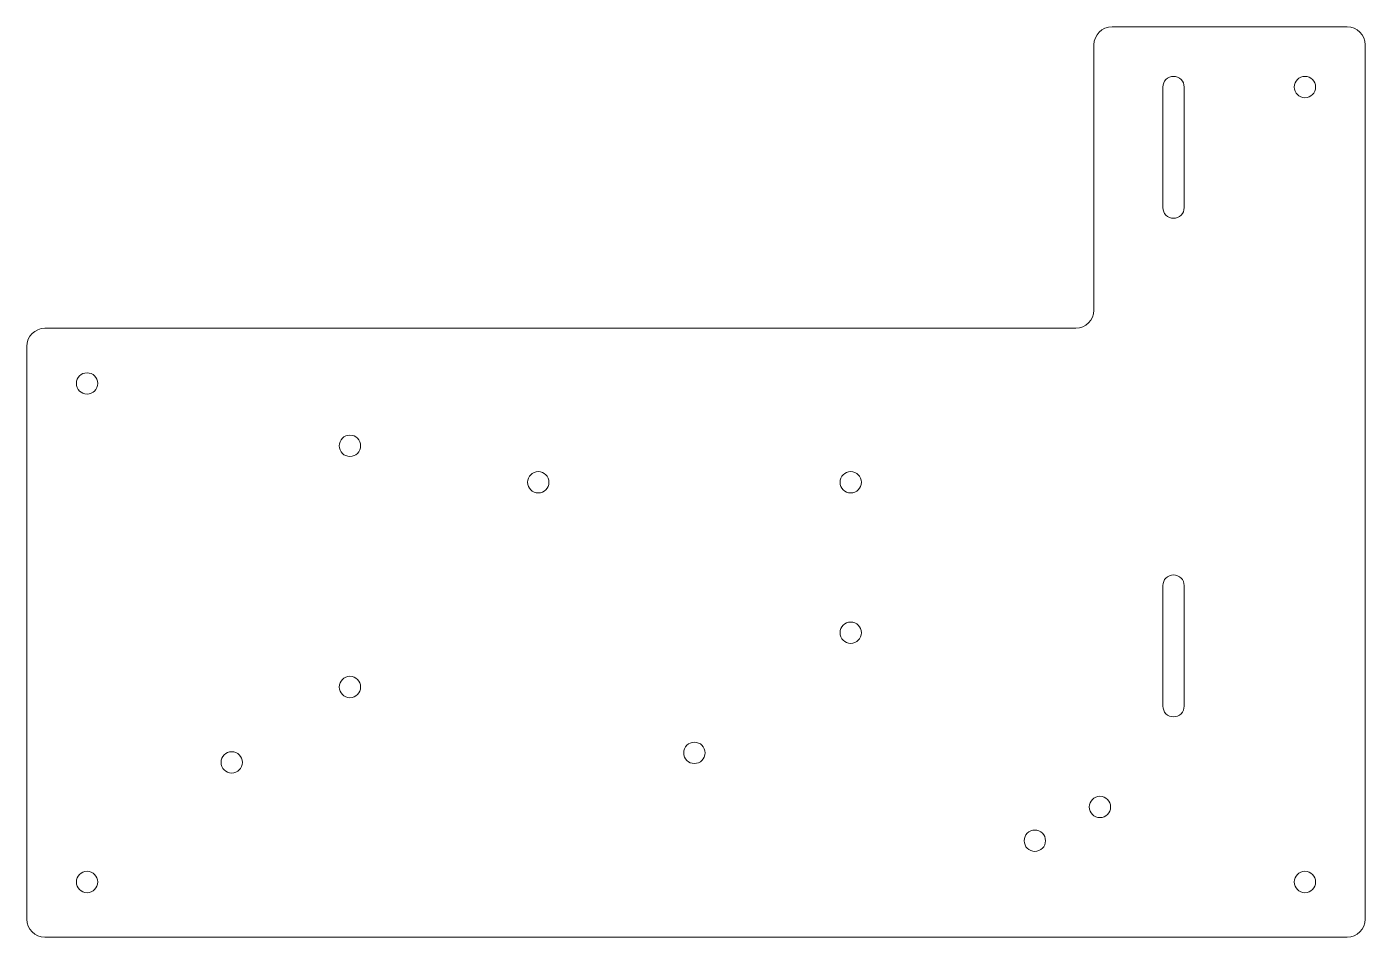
# Model space of a CAD drawing. Header units: inches. Extents: x 0 to 11.1, y 0 to 7.6.
import ezdxf

# ---------------------------------------------------------------- set-up
doc = ezdxf.new("R2010")
doc.units = ezdxf.units.IN
doc.header["$MEASUREMENT"] = 0

msp = doc.modelspace()

# ---------------------------------------------------------------- linework, layer by layer
at = {"color": 7, "linetype": 'Continuous', "lineweight": 15}
for p, q in [((10.95, 7.55), (9, 7.55)), ((8.85, 7.4), (8.85, 5.2)), ((11.1, 0.15), (11.1, 7.4)), ((9.421, 7.05), (9.421, 6.05)), ((9.598, 6.05), (9.598, 7.05)), ((8.7, 5.05), (0.15, 5.05)), ((0, 4.9), (0, 0.15)), ((9.421, 2.916), (9.421, 1.916)), ((9.598, 1.916), (9.598, 2.916)), ((0.15, 0), (10.95, 0))]:
    msp.add_line(p, q, dxfattribs=at)
for centre in [(10.6, 7.05), (0.5, 4.592), (2.68, 4.075), (4.242, 3.773), (6.833, 3.773), (6.833, 2.525), (2.68, 2.075), (5.537, 1.529), (1.7, 1.45), (8.9, 1.08), (8.36, 0.8), (0.5, 0.458), (10.6, 0.458)]:
    msp.add_circle(centre, 0.0885, dxfattribs=at)
for centre, radius, start, end in [((9, 7.4), 0.15, 90, 180), ((10.95, 7.4), 0.15, 0, 90), ((9.51, 7.05), 0.0885, 0, 180), ((9.51, 6.05), 0.0885, 180, 0), ((8.7, 5.2), 0.15, 270, 0), ((0.15, 4.9), 0.15, 90, 180), ((9.51, 2.916), 0.0885, 0, 180), ((9.51, 1.916), 0.0885, 180, 0), ((0.15, 0.15), 0.15, 180, 270), ((10.95, 0.15), 0.15, 270, 0)]:
    msp.add_arc(centre, radius, start, end, dxfattribs=at)

doc.saveas('drawing.dxf')
